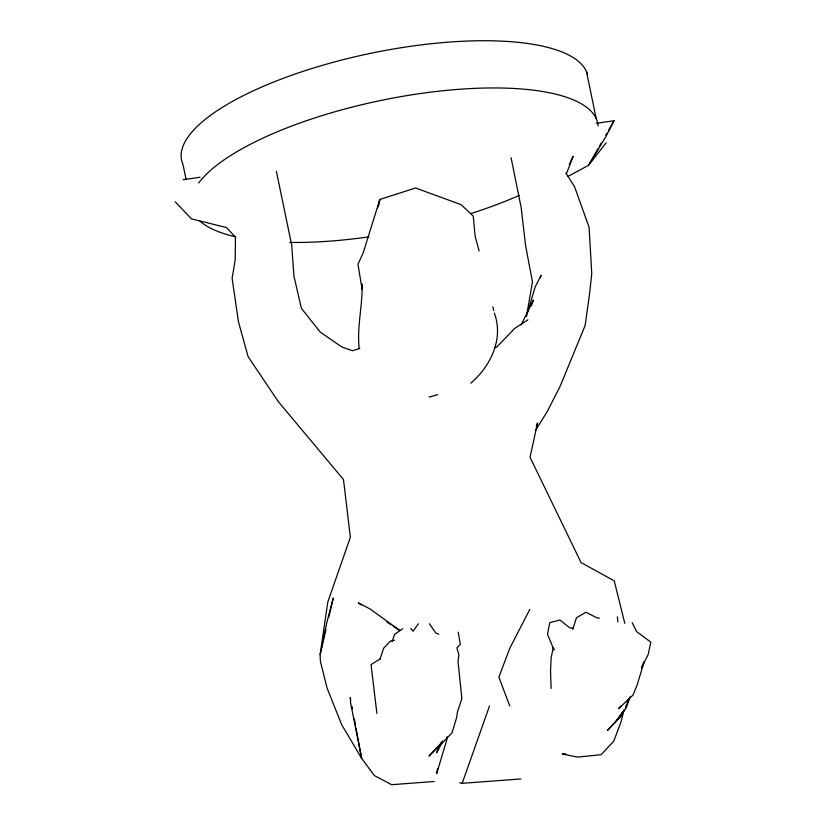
<?xml version="1.0" encoding="UTF-8"?>
<svg xmlns="http://www.w3.org/2000/svg" width="826" height="826" viewBox="0 0 826 826"><rect width="100%" height="100%" fill="white"/><g stroke="black" fill="none" stroke-linecap="round" stroke-linejoin="round"><path stroke-width="1.24" d="M362.149 284.805L362.098 289.265L357.978 264.227L363.182 252.932L379.846 199.458L415.55 187.998L461.094 204.621L473.267 216.144L475.084 235.988L479.08 250.887M362.077 283.999C362.728 305.713 356.739 326.869 359.186 348.562M437.501 768.665L436.686 773.663L447.011 739.105L446.949 736.72M526.926 313.766L532.471 281.924L525.553 245.374L521.196 207.729L511.067 157.683M378.494 205.757L379.846 199.458L377.585 208.09M325.96 629.443L320.127 654.553L320.405 661.368L327.055 688.017L341.685 724.743L361.643 758.32L374.302 775.5L391.638 784.7L434.156 781.489M328.882 616.898L333.26 598.065L326.941 621.999L320.127 654.553L327.798 602.03L350.358 537.313L343.482 479.534L278.414 401.777L248.079 356.625L238.466 321.779L232.116 278.331L235.183 260.056L235.472 237.155L226.52 227.573L191.508 218.89L175.174 201.771M623.847 710.659L621.204 721.304L613.759 741.201L601.122 754.696L577.622 757.081L562.258 754.024L565.851 753.973M526.389 316.503L535.124 287.045L541.092 275.326L540.359 277.753M572.697 629.412L576.455 617.776L585.995 612.231L596.816 617.817L599.366 618.127M379.991 659.241L383.522 648.441L390.316 641.183L394.425 640.253M392.216 641.523L394.57 634.378L402.675 628.741M629.763 697.32L626.232 707.923L616.031 721.356L607.347 730.545L620.863 716.132L624.415 709.679L616.031 721.356L620.863 716.132L622.711 711.599M531.294 306.043L533.379 299.993L521.154 324.928M459.69 782.707L462.178 783.327L489.519 705.941M536.291 426.392L537.571 422.953L530.024 457.222L581.06 562.568L614.234 580.843L624.797 623.351M627.13 702.544L628.493 698.982M566.306 173.976L573.192 156.3L569.331 164.302M625.458 707.366L630.145 696.968M441.352 742.657L436.603 752.703L442.478 741.686M642.07 666.066L644.156 661.75L637.197 684.826L633.015 695.058L618.56 708.667L620.925 705.993M641.358 667.945L648.183 654.522L650.826 642.132L636.681 631.653L632.21 622.763M596.238 123.301L614.038 120.751L606.129 136.166L588.556 165.303L567.968 176.465M529.817 609.392L509.776 648.296L498.894 677.144L509.745 705.931M598.107 148.597L588.556 165.303L606.16 142.805M599.387 146.367L601.297 143.032M605.757 135.227L607.027 133.007M608.308 130.776L614.038 120.751M535.733 430.026L547.142 411.72L560.007 386.578L585.128 325.506L589.475 294.459L591.767 273.674L589.072 227.212L574.576 186.779L565.934 173.119M418.369 623.764L413.052 631.26L410.811 628.421M442.684 740.953L438.482 746.787L428.952 756.1L441.631 742.584M441.146 743.39L438.482 746.787L451.998 732.879L456.52 718L457.563 711.558L461.868 698.672L458.027 661.502L458.864 654.574L456.892 647.966L460.35 644.311L458.203 632.148M470.758 383.14C490.654 366.331 503.891 338.805 494.34 313.054M527.845 319.868L514.681 328.418L496.973 346.848L494.702 347.963M380.373 658.787L371.05 664.62L376.893 713.427M359.847 348.469L352.465 350.74L341.84 346.982L320.251 332.104L301.397 308.377L293.953 276.173L291.712 245.219L276.38 171.323M429.107 397.079L437.718 394.683M183.052 179.707L200.057 177.27M462.178 783.327L520.886 778.949M573.368 628.338L569.382 627.605L559.987 620.016L549.786 622.639L547.514 634.306L554.019 649.948L553.317 647.491L551.118 657.744L550.539 671.693L551.128 688.471M438.843 634.254L435.694 632.923L429.396 623.682M361.571 605.014L358.401 602.887L370.12 608.989L399.712 630.352M386.909 621.988L391.132 624.817M393.238 626.232L399.577 630.475M492.812 306.838L493.731 310.566M586.46 71.501L596.238 118.727M186.077 179.387L182.99 164.477A207.471 66.173 -11.7 0 1 360.921 55.425A207.471 66.173 -11.7 0 1 587.338 73.824M350.74 699.973L350.265 697.433L350.678 703.391L361.643 758.32L355.954 727.882M351.928 706.313L352.403 708.853M354.302 719.002L355.49 725.342M617.373 616.877L617.879 621.885M519.234 195.411A207.471 66.173 -11.7 0 1 471.016 213.531M368.912 236.856A207.471 66.173 -11.7 0 1 289.709 242.441M235.761 236.845A207.471 66.173 -11.7 0 1 199.964 221.141M198.694 182.99A207.471 66.173 -11.7 0 1 420.3 93.544A207.471 66.173 -11.7 0 1 598.055 125.913"/></g></svg>
